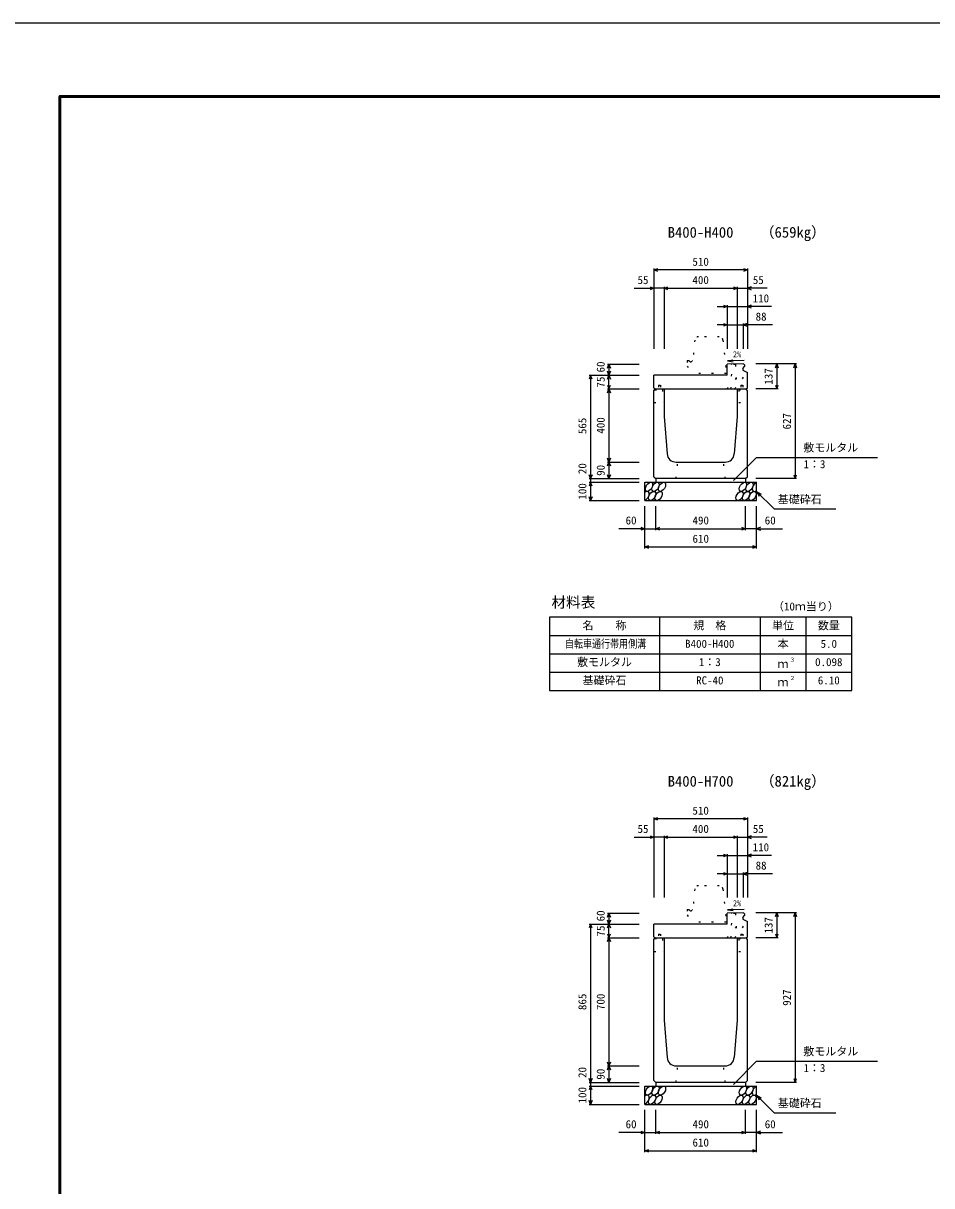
# Model space of a CAD drawing. Units: millimetres, scale not verified. Extents: x -12600 to 12600, y -5940 to 5940.
# Drawn here: x -4000 to 962, y -413 to 5940 of the extents above; entities that cross this region are included whole.
import ezdxf
from ezdxf.enums import TextEntityAlignment as Align

# ---------------------------------------------------------------- set-up
doc = ezdxf.new("R2010")
doc.units = ezdxf.units.MM
doc.header["$LTSCALE"] = 40
doc.linetypes.add('DOTTED', pattern=[1.75, 0.25, -1.5])
for name, color, linetype, lineweight in [('0-0_DIM', 7, 'Continuous', 25), ('0-1_Defpoints', 5, 'Continuous', 25), ('0-2_HATCH', 6, 'Continuous', 25), ('0-3_HYO', 3, 'Continuous', 25), ('0-4_HYO2', 4, 'Continuous', 25), ('0-5_OUTLINE', 3, 'Continuous', 25), ('0-6_OUTLINE2', 4, 'DOTTED', 25), ('0-7_TXT', 7, 'Continuous', 25), ('0-8_WAKU', 3, 'Continuous', 25)]:
    doc.layers.add(name, color=color, linetype=linetype, lineweight=lineweight)
doc.styles.add('ＭＳ ゴシック', font='')
doc.styles.get('ＭＳ ゴシック').set_extended_font_data('MS Gothic')

msp = doc.modelspace()

# ---------------------------------------------------------------- linework, layer by layer
at = {"layer": '0-0_DIM'}
for p, q in [((-555, 4598.96), (-555, 4161.46)), ((-45, 4591.46), (-555, 4591.46)), ((-45, 4598.96), (-45, 4161.46)), ((-663.38, 4491.46), (-555, 4491.46)), ((-500, 4491.46), (-555, 4491.46)), ((-500, 4498.96), (-500, 4161.46)), ((-500, 4491.46), (-100, 4491.46)), ((-100, 4498.96), (-100, 4161.46)), ((-100, 4491.46), (-45, 4491.46)), ((63.38, 4491.46), (-45, 4491.46)), ((-210, 4391.46), (-155, 4391.46)), ((-155, 4398.96), (-155, 4161.46)), ((-155, 4391.46), (-45, 4391.46)), ((86.52, 4391.46), (-45, 4391.46)), ((-155, 4291.46), (-210, 4291.46)), ((-155, 4291.46), (-67, 4291.46)), ((-67, 4298.96), (-67, 4161.46)), ((91.78, 4291.46), (-67, 4291.46)), ((-808.5, 4076.46), (-636, 4076.46)), ((-801, 4076.46), (-801, 4016.46)), ((223.5, 4078.46), (1, 4078.46)), ((116, 4078.46), (116, 3941.46)), ((216, 4078.46), (216, 3451.46)), ((-908.5, 4016.46), (-636, 4016.46)), ((-901, 4016.46), (-901, 3451.46)), ((-801, 3941.46), (-801, 4016.46)), ((-808.5, 3941.46), (-636, 3941.46)), ((-801, 3941.46), (-801, 3541.46)), ((123.5, 3941.46), (1, 3941.46)), ((-121.23, 3440.65), (5, 3566.89)), ((5, 3566.89), (666.46, 3566.89)), ((-808.5, 3541.46), (-636, 3541.46)), ((-801, 3541.46), (-801, 3451.46)), ((-908.5, 3451.46), (-636, 3451.46)), ((-908.5, 3431.46), (-636, 3431.46)), ((-901, 3451.46), (-901, 3431.46)), ((-901, 3431.46), (-901, 3331.46)), ((223.5, 3451.46), (1, 3451.46)), ((5, 3381.46), (100.76, 3285.71)), ((5, 3381.46), (30.98, 3366.46)), ((5, 3381.46), (20, 3355.48)), ((-908.5, 3331.46), (-636, 3331.46)), ((-605, 3070.1), (-605, 3301.46)), ((-545, 3170.1), (-545, 3301.46)), ((-55, 3170.1), (-55, 3301.46)), ((5, 3070.1), (5, 3301.46)), ((100.76, 3285.71), (438.31, 3285.71)), ((-605, 3177.6), (-746.79, 3177.6)), ((-605, 3177.6), (-545, 3177.6)), ((-545, 3177.6), (-55, 3177.6)), ((5, 3177.6), (-55, 3177.6)), ((5, 3177.6), (146.79, 3177.6)), ((-605, 3077.6), (5, 3077.6)), ((-555, 1598.96), (-555, 1161.46)), ((-45, 1591.46), (-555, 1591.46)), ((-45, 1598.96), (-45, 1161.46)), ((-663.38, 1491.46), (-555, 1491.46)), ((-500, 1491.46), (-555, 1491.46)), ((-500, 1498.96), (-500, 1161.46)), ((-500, 1491.46), (-100, 1491.46)), ((-100, 1498.96), (-100, 1161.46)), ((-100, 1491.46), (-45, 1491.46)), ((63.38, 1491.46), (-45, 1491.46)), ((-155, 1398.96), (-155, 1161.46)), ((-210, 1391.46), (-155, 1391.46)), ((-155, 1391.46), (-45, 1391.46)), ((86.52, 1391.46), (-45, 1391.46)), ((-155, 1291.46), (-210, 1291.46)), ((-155, 1291.46), (-67, 1291.46)), ((-67, 1298.96), (-67, 1161.46)), ((91.78, 1291.46), (-67, 1291.46)), ((-808.5, 1076.46), (-636, 1076.46)), ((-801, 1076.46), (-801, 1016.46)), ((223.5, 1078.46), (1, 1078.46)), ((116, 1078.46), (116, 941.46)), ((216, 1078.46), (216, 151.46)), ((-908.5, 1016.46), (-636, 1016.46)), ((-901, 1016.46), (-901, 151.46)), ((-801, 941.46), (-801, 1016.46)), ((-808.5, 941.46), (-636, 941.46)), ((-801, 941.46), (-801, 241.46)), ((123.5, 941.46), (1, 941.46)), ((-121.23, 140.65), (5, 266.89)), ((5, 266.89), (666.46, 266.89)), ((-808.5, 241.46), (-636, 241.46)), ((-801, 241.46), (-801, 151.46)), ((-908.5, 151.46), (-636, 151.46)), ((-908.5, 131.46), (-636, 131.46)), ((-901, 151.46), (-901, 131.46)), ((-901, 131.46), (-901, 31.46)), ((223.5, 151.46), (1, 151.46)), ((5, 81.46), (100.76, -14.29)), ((5, 81.46), (30.98, 66.46)), ((5, 81.46), (20, 55.48)), ((-908.5, 31.46), (-636, 31.46)), ((-605, -229.9), (-605, 1.46)), ((-545, -129.9), (-545, 1.46)), ((-55, -129.9), (-55, 1.46)), ((5, -229.9), (5, 1.46)), ((100.76, -14.29), (438.31, -14.29)), ((-605, -122.4), (-746.79, -122.4)), ((-605, -122.4), (-545, -122.4)), ((-545, -122.4), (-55, -122.4)), ((5, -122.4), (-55, -122.4)), ((5, -122.4), (146.79, -122.4)), ((-605, -222.4), (5, -222.4))]:
    msp.add_line(p, q, dxfattribs=at)
for points in [[(-533.86, 4583.77), (-555, 4591.46), (-533.86, 4599.16)], [(-66.14, 4599.16), (-45, 4591.46), (-66.14, 4583.77)], [(-576.14, 4499.16), (-555, 4491.46), (-576.14, 4483.77)], [(-478.86, 4483.77), (-500, 4491.46), (-478.86, 4499.16)], [(-121.14, 4499.16), (-100, 4491.46), (-121.14, 4483.77)], [(-23.86, 4499.16), (-45, 4491.46), (-23.86, 4483.77)], [(-176.14, 4399.16), (-155, 4391.46), (-176.14, 4383.77)], [(-23.86, 4399.16), (-45, 4391.46), (-23.86, 4383.77)], [(-176.14, 4299.16), (-155, 4291.46), (-176.14, 4283.77)], [(-45.86, 4299.16), (-67, 4291.46), (-45.86, 4283.77)], [(-808.7, 4055.32), (-801, 4076.46), (-793.3, 4055.32)], [(108.3, 4057.32), (116, 4078.46), (123.7, 4057.32)], [(208.3, 4057.32), (216, 4078.46), (223.7, 4057.32)], [(-893.3, 3995.32), (-901, 4016.46), (-908.7, 3995.32)], [(-793.3, 4037.61), (-801, 4016.46), (-808.7, 4037.61)], [(-808.7, 3995.32), (-801, 4016.46), (-793.3, 3995.32)], [(-808.7, 3962.61), (-801, 3941.46), (-793.3, 3962.61)], [(-808.7, 3920.32), (-801, 3941.46), (-793.3, 3920.32)], [(108.3, 3962.61), (116, 3941.46), (123.7, 3962.61)], [(-793.3, 3562.61), (-801, 3541.46), (-808.7, 3562.61)], [(-808.7, 3520.32), (-801, 3541.46), (-793.3, 3520.32)], [(-893.3, 3472.61), (-901, 3451.46), (-908.7, 3472.61)], [(-893.3, 3410.32), (-901, 3431.46), (-908.7, 3410.32)], [(-793.3, 3472.61), (-801, 3451.46), (-808.7, 3472.61)], [(208.3, 3472.61), (216, 3451.46), (223.7, 3472.61)], [(-893.3, 3352.61), (-901, 3331.46), (-908.7, 3352.61)], [(-626.14, 3185.29), (-605, 3177.6), (-626.14, 3169.9)], [(-523.86, 3169.9), (-545, 3177.6), (-523.86, 3185.29)], [(-76.14, 3185.29), (-55, 3177.6), (-76.14, 3169.9)], [(26.14, 3185.29), (5, 3177.6), (26.14, 3169.9)], [(-583.86, 3069.9), (-605, 3077.6), (-583.86, 3085.29)], [(-16.14, 3085.29), (5, 3077.6), (-16.14, 3069.9)], [(-533.86, 1583.77), (-555, 1591.46), (-533.86, 1599.16)], [(-66.14, 1599.16), (-45, 1591.46), (-66.14, 1583.77)], [(-576.14, 1499.16), (-555, 1491.46), (-576.14, 1483.77)], [(-478.86, 1483.77), (-500, 1491.46), (-478.86, 1499.16)], [(-121.14, 1499.16), (-100, 1491.46), (-121.14, 1483.77)], [(-23.86, 1499.16), (-45, 1491.46), (-23.86, 1483.77)], [(-176.14, 1399.16), (-155, 1391.46), (-176.14, 1383.77)], [(-23.86, 1399.16), (-45, 1391.46), (-23.86, 1383.77)], [(-176.14, 1299.16), (-155, 1291.46), (-176.14, 1283.77)], [(-45.86, 1299.16), (-67, 1291.46), (-45.86, 1283.77)], [(-808.7, 1055.32), (-801, 1076.46), (-793.3, 1055.32)], [(-793.3, 1037.61), (-801, 1016.46), (-808.7, 1037.61)], [(108.3, 1057.32), (116, 1078.46), (123.7, 1057.32)], [(208.3, 1057.32), (216, 1078.46), (223.7, 1057.32)], [(-893.3, 995.32), (-901, 1016.46), (-908.7, 995.32)], [(-808.7, 995.32), (-801, 1016.46), (-793.3, 995.32)], [(-808.7, 962.61), (-801, 941.46), (-793.3, 962.61)], [(108.3, 962.61), (116, 941.46), (123.7, 962.61)], [(-808.7, 920.82), (-801, 941.46), (-793.3, 920.82)], [(-793.3, 262.61), (-801, 241.46), (-808.7, 262.61)], [(-808.7, 220.32), (-801, 241.46), (-793.3, 220.32)], [(-893.3, 172.61), (-901, 151.46), (-908.7, 172.61)], [(-893.3, 110.32), (-901, 131.46), (-908.7, 110.32)], [(-793.3, 172.61), (-801, 151.46), (-808.7, 172.61)], [(208.3, 172.61), (216, 151.46), (223.7, 172.61)], [(-893.3, 52.61), (-901, 31.46), (-908.7, 52.61)], [(-626.14, -114.71), (-605, -122.4), (-626.14, -130.1)], [(-523.86, -130.1), (-545, -122.4), (-523.86, -114.71)], [(-76.14, -114.71), (-55, -122.4), (-76.14, -130.1)], [(26.14, -114.71), (5, -122.4), (26.14, -130.1)], [(-583.86, -230.1), (-605, -222.4), (-583.86, -214.71)], [(-16.14, -214.71), (5, -222.4), (-16.14, -230.1)]]:
    msp.add_lwpolyline(points, dxfattribs=at)
at = {"layer": '0-1_Defpoints'}
msp.add_lwpolyline([(-4200, -5940), (12600, -5940), (12600, 5940), (-4200, 5940)], close=True, dxfattribs=at)
at = {"layer": '0-2_HATCH'}
for centre in [(-582.11, 3406.46), (-546.63, 3406.46), (-511.16, 3406.46), (-68.95, 3406.46), (-33.48, 3406.46), (-565.23, 3356.46), (-529.75, 3356.46), (-87.55, 3356.46), (-52.07, 3356.46), (-16.59, 3356.46), (-582.11, 106.46), (-546.63, 106.46), (-511.16, 106.46), (-68.95, 106.46), (-33.48, 106.46), (-565.23, 56.46), (-529.75, 56.46), (-87.55, 56.46), (-52.07, 56.46), (-16.59, 56.46)]:
    msp.add_ellipse(centre, major_axis=(14.54, 23.54), ratio=0.5792, dxfattribs=at)
for centre, start_param, end_param in [((-600.7, 3356.46), 3.7419964, 7.318141), ((2, 3406.46), 0.6666252, 4.1103269), ((2, 106.46), 0.6666252, 4.1103269), ((-600.7, 56.46), 3.7419964, 7.318141)]:
    msp.add_ellipse(centre, major_axis=(14.54, 23.54), ratio=0.5792, start_param=start_param, end_param=end_param, dxfattribs=at)
at = {"layer": '0-3_HYO'}
for p, q in [((-525, 2693.36), (-525, 2293.36)), ((25, 2693.36), (25, 2293.36)), ((275, 2693.36), (275, 2293.36)), ((-1125, 2593.36), (525, 2593.36))]:
    msp.add_line(p, q, dxfattribs=at)
msp.add_lwpolyline([(-1125, 2293.36), (525, 2293.36), (525, 2693.36), (-1125, 2693.36)], close=True, dxfattribs=at)
at = {"layer": '0-4_HYO2'}
for p, q in [((-1125, 2493.36), (525, 2493.36)), ((-1125, 2393.36), (525, 2393.36))]:
    msp.add_line(p, q, dxfattribs=at)
at = {"layer": '0-5_OUTLINE', "linetype": 'DOTTED'}
for p, q in [((-331.81, 4208.41), (-343, 4096.46)), ((-198.1, 4226.46), (-311.9, 4226.46)), ((-178.2, 4208.45), (-160, 4026.46)), ((-373, 4096.46), (-373, 4066.46)), ((-373, 4096.46), (-365, 4096.46)), ((-373, 4066.46), (-350, 4026.46)), ((-160, 4026.46), (-350, 4026.46)), ((-331.81, 1208.41), (-343, 1096.46)), ((-198.1, 1226.46), (-311.9, 1226.46)), ((-178.2, 1208.45), (-160, 1026.46)), ((-373, 1096.46), (-373, 1066.46)), ((-373, 1096.46), (-365, 1096.46)), ((-373, 1066.46), (-350, 1026.46)), ((-160, 1026.46), (-350, 1026.46))]:
    msp.add_line(p, q, dxfattribs=at)
at = {"layer": '0-5_OUTLINE'}
for p, q in [((-66.86, 4078.14), (-155, 4076.46)), ((-155, 4016.46), (-155, 4076.46)), ((-66.86, 4078.14), (-61, 4072.4)), ((-61, 4072.4), (-61, 4063.46)), ((-555, 3947.46), (-555, 4016.46)), ((-155, 4016.46), (-555, 4016.46)), ((-70, 4053.46), (-61, 4063.46)), ((-70, 4053.46), (-70, 4043.46)), ((-70, 4043.46), (-45, 4030.46)), ((-45, 3947.46), (-45, 4030.46)), ((-555, 3947.46), (-549, 3941.46)), ((-549, 3941.46), (-51, 3941.46)), ((-500, 3941.46), (-500, 3791.46)), ((-100, 3941.46), (-100, 3791.46)), ((-51, 3941.46), (-45, 3947.46)), ((-500, 3791.46), (-483.68, 3587.48)), ((-100, 3791.46), (-116.32, 3587.48)), ((-433.84, 3541.46), (-166.16, 3541.46)), ((-605, 3431.46), (5, 3431.46)), ((-605, 3331.46), (-605, 3431.46)), ((-555, 3461.46), (-545, 3451.46)), ((-545, 3451.46), (-545, 3431.46)), ((-55, 3451.46), (-545, 3451.46)), ((-55, 3451.46), (-45, 3461.46)), ((-55, 3451.46), (-55, 3431.46)), ((5, 3331.46), (5, 3431.46)), ((-605, 3331.46), (5, 3331.46)), ((-66.86, 1078.14), (-155, 1076.46)), ((-155, 1016.46), (-155, 1076.46)), ((-70, 1053.46), (-61, 1063.46)), ((-70, 1053.46), (-70, 1043.46)), ((-70, 1043.46), (-45, 1030.46)), ((-66.86, 1078.14), (-61, 1072.4)), ((-61, 1072.4), (-61, 1063.46)), ((-45, 947.46), (-45, 1030.46)), ((-555, 947.46), (-555, 1016.46)), ((-155, 1016.46), (-555, 1016.46)), ((-555, 947.46), (-549, 941.46)), ((-555, 931.46), (-549, 941.46)), ((-555, 161.46), (-555, 931.46)), ((-549, 941.46), (-51, 941.46)), ((-100, 941.46), (-100, 491.46)), ((-51, 941.46), (-45, 947.46)), ((-45, 931.46), (-51, 941.46)), ((-45, 161.46), (-45, 931.46)), ((-100, 491.46), (-116.32, 287.48)), ((-433.84, 241.46), (-166.16, 241.46)), ((-605, 131.46), (5, 131.46)), ((-605, 31.46), (-605, 131.46)), ((-555, 161.46), (-545, 151.46)), ((-55, 151.46), (-545, 151.46)), ((-545, 151.46), (-545, 131.46)), ((-55, 151.46), (-45, 161.46)), ((-55, 151.46), (-55, 131.46)), ((5, 31.46), (5, 131.46)), ((-605, 31.46), (5, 31.46))]:
    msp.add_line(p, q, dxfattribs=at)
at = {"layer": '0-5_OUTLINE', "linetype": 'DOTTED'}
for points in [[(-365, 4096.46), (-355, 4086.46), (-345, 4096.46), (-343, 4096.46)], [(-365, 1096.46), (-355, 1086.46), (-345, 1096.46), (-343, 1096.46)]]:
    msp.add_lwpolyline(points, dxfattribs=at)
at = {"layer": '0-5_OUTLINE'}
for points in [[(-555, 3461.46), (-555, 3931.46), (-549, 3941.46)], [(-45, 3461.46), (-45, 3931.46), (-51, 3941.46)], [(-500, 941.46), (-500, 491.46), (-483.68, 287.48)]]:
    msp.add_lwpolyline(points, dxfattribs=at)
at = {"layer": '0-5_OUTLINE', "linetype": 'DOTTED'}
for centre, start, end in [((-311.9, 4206.46), 90, 174.40835), ((-198.1, 4206.46), 4.08463, 90), ((-311.9, 1206.46), 90, 174.40835), ((-198.1, 1206.46), 4.08463, 90)]:
    msp.add_arc(centre, 20, start, end, dxfattribs=at)
at = {"layer": '0-5_OUTLINE'}
for centre, start, end in [((-433.84, 3591.46), 184.57392, 270), ((-166.16, 3591.46), 270, 355.42608), ((-433.84, 291.46), 184.57392, 270), ((-166.16, 291.46), 270, 355.42608)]:
    msp.add_arc(centre, 50, start, end, dxfattribs=at)
at = {"layer": '0-6_OUTLINE2'}
for p, q in [((-134.4, 3941.46), (-127.89, 4074.37)), ((-127.89, 4074.37), (-130.72, 4076.96)), ((-109.72, 4074.59), (-127.89, 4074.37)), ((-109.72, 4074.56), (-107.12, 4077.38)), ((-109.72, 4074.56), (-103.2, 3941.46)), ((-156.39, 3941.46), (-67.22, 4042.02)), ((-114.85, 3941.46), (-46.21, 4031.09)), ((-531, 3961.96), (-519, 3961.96)), ((-531, 3961.96), (-531, 3936.96)), ((-519, 3961.96), (-519, 3936.96)), ((-81, 3961.96), (-69, 3961.96)), ((-81, 3961.96), (-81, 3936.96)), ((-69, 3961.96), (-69, 3936.96)), ((-551.7, 3936.96), (-508, 3936.96)), ((-508, 3936.96), (-508, 3866.46)), ((-92, 3936.96), (-92, 3866.46)), ((-92, 3936.96), (-48.3, 3936.96)), ((-555, 3866.46), (-508, 3866.46)), ((-92, 3866.46), (-45, 3866.46)), ((-435, 3451.46), (-425, 3541.46)), ((-165, 3451.46), (-175, 3541.46)), ((-156.39, 941.46), (-67.22, 1042.02)), ((-134.4, 941.46), (-127.89, 1074.37)), ((-127.89, 1074.37), (-130.72, 1076.96)), ((-109.72, 1074.59), (-127.89, 1074.37)), ((-114.85, 941.46), (-46.21, 1031.09)), ((-109.72, 1074.56), (-107.12, 1077.38)), ((-109.72, 1074.56), (-103.2, 941.46)), ((-531, 961.96), (-519, 961.96)), ((-531, 961.96), (-531, 936.96)), ((-519, 961.96), (-519, 936.96)), ((-81, 961.96), (-69, 961.96)), ((-81, 961.96), (-81, 936.96)), ((-69, 961.96), (-69, 936.96)), ((-551.7, 936.96), (-508, 936.96)), ((-508, 936.96), (-508, 866.46)), ((-92, 936.96), (-92, 866.46)), ((-92, 936.96), (-48.3, 936.96)), ((-555, 866.46), (-508, 866.46)), ((-92, 866.46), (-45, 866.46)), ((-435, 151.46), (-425, 241.46)), ((-165, 151.46), (-175, 241.46))]:
    msp.add_line(p, q, dxfattribs=at)
at = {"layer": '0-7_TXT'}
for p, q in [((-152.94, 4094.97), (-123.3, 4090.33)), ((-152.94, 1094.97), (-123.3, 1090.33))]:
    msp.add_line(p, q, dxfattribs=at)
for points in [[(-62.52, 4096.7), (-152.94, 4094.97), (-123.5, 4100.74)], [(-62.52, 1096.7), (-152.94, 1094.97), (-123.5, 1100.74)]]:
    msp.add_lwpolyline(points, dxfattribs=at)
at = {"layer": '0-8_WAKU', "lineweight": 50}
msp.add_lwpolyline([(-3800, -5540), (12200, -5540), (12200, 5540), (-3800, 5540)], close=True, dxfattribs=at)

# ---------------------------------------------------------------- texts
at = {"layer": '0-0_DIM', "style": 'ＭＳ ゴシック'}
for s, p in [('510', (-345, 4601.46)), ('55', (-644.84, 4501.46)), ('400', (-345, 4501.46)), ('55', (-15.16, 4501.46)), ('110', (-15.98, 4401.46)), ('88', (0.19, 4301.46)), ('敷モルタル', (260.6, 3585.62)), ('1：3', (261.6, 3494.93)), ('基礎砕石', (121.32, 3302.88)), ('60', (-710, 3187.6)), ('490', (-344.47, 3187.6)), ('60', (50, 3187.6)), ('610', (-344.47, 3087.6)), ('510', (-345, 1601.46)), ('55', (-644.84, 1501.46)), ('400', (-345, 1501.46)), ('55', (-15.16, 1501.46)), ('110', (-15.98, 1401.46)), ('88', (0.19, 1301.46)), ('敷モルタル', (260.6, 285.62)), ('1：3', (261.6, 194.93)), ('基礎砕石', (121.32, 2.88)), ('60', (-710, -112.4)), ('490', (-344.47, -112.4)), ('60', (50, -112.4)), ('610', (-344.47, -212.4))]:
    msp.add_text(s, height=43.99, dxfattribs=at).set_placement(p, align=Align.BOTTOM_LEFT)
for s, p in [('60', (-811, 4031.46)), ('75', (-811, 3948.96)), ('137', (106, 3964.96)), ('565', (-911, 3694.46)), ('400', (-811, 3696.96)), ('627', (206, 3719.96)), ('20', (-911, 3475.78)), ('90', (-811, 3466.46)), ('100', (-911, 3336.46)), ('60', (-811, 1031.46)), ('137', (106, 964.96)), ('75', (-811, 948.96)), ('927', (206, 569.96)), ('865', (-911, 546.71)), ('700', (-811, 546.71)), ('20', (-911, 175.78)), ('90', (-811, 166.46)), ('100', (-911, 36.46))]:
    msp.add_text(s, height=43.99, rotation=90, dxfattribs=at).set_placement(p, align=Align.BOTTOM_LEFT)
at = {"layer": '0-7_TXT', "style": 'ＭＳ ゴシック'}
for s, height, p in [('（659kg）', 58.65, (23.7, 4750.84)), ('B400-H400', 58.65, (-480, 4750.44)), ('2%', 32.99, (-123.37, 4104.31)), ('材料表', 58.65, (-1115, 2728.36)), ('（10ｍ当り）', 43.99, (95, 2717.36)), ('名\u3000\u3000称', 43.99, (-945, 2613.36)), ('規\u3000格', 43.99, (-340, 2613.36)), ('単位', 43.99, (90, 2613.36)), ('数量', 43.99, (340, 2613.36)), ('B400-H400', 43.99, (-385, 2513.36)), ('本', 43.99, (120, 2513.36)), ('5.0', 43.99, (355, 2513.36)), ('敷モルタル', 43.99, (-975, 2413.36)), ('1：3', 43.99, (-310, 2413.36)), ('ｍ', 43.99, (120, 2403.36)), ('３', 21.99, (185.54, 2443.73)), ('0.098', 43.99, (325, 2413.36)), ('基礎砕石', 43.99, (-945, 2313.36)), ('RC-40', 43.99, (-325, 2313.36)), ('２', 21.99, (185.54, 2343.73)), ('6.10', 43.99, (340, 2313.36)), ('ｍ', 43.99, (120, 2303.36)), ('B400-H700', 58.65, (-480, 1750.44)), ('（821kg）', 58.65, (23.7, 1750.84)), ('2%', 32.99, (-123.37, 1104.31))]:
    msp.add_text(s, height=height, dxfattribs=at).set_placement(p, align=Align.BOTTOM_LEFT)
at = {"layer": '0-7_TXT', "style": 'ＭＳ ゴシック', "width": 0.8}
msp.add_text('自転車通行帯用側溝', height=43.99, dxfattribs=at).set_placement((-1041, 2513.36), align=Align.BOTTOM_LEFT)

doc.saveas('drawing.dxf')
